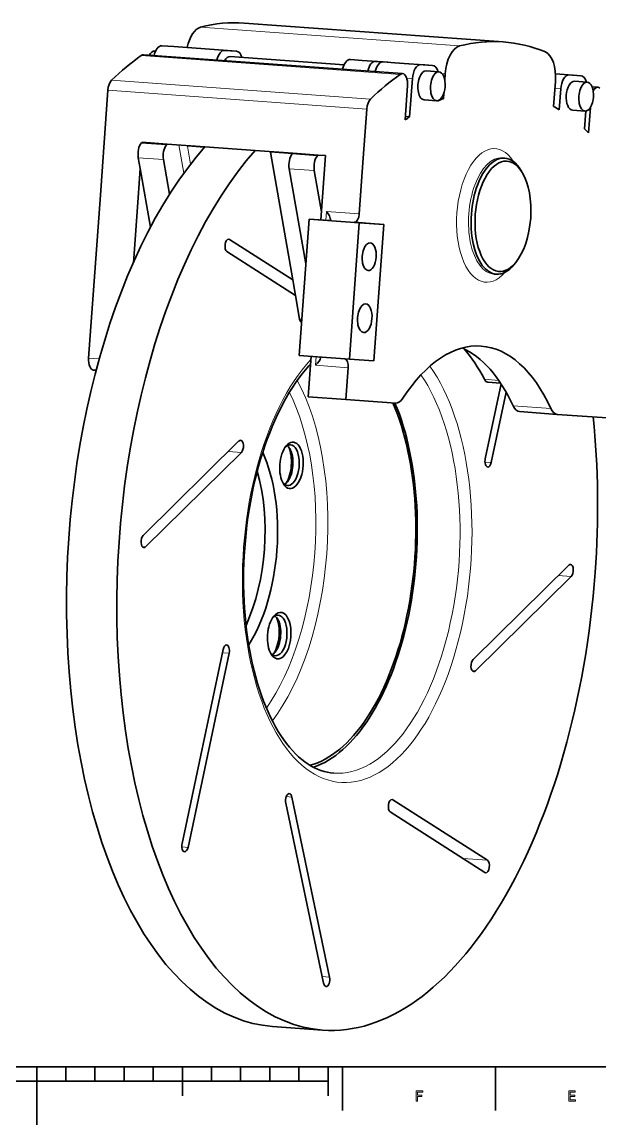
# Model space of a CAD drawing. Extents: x 0 to 841, y 0 to 594.
# Drawn here: x 415.5 to 613.8, y 0 to 378.9 of the extents above; entities that cross this region are included whole.
import ezdxf

# ---------------------------------------------------------------- set-up
doc = ezdxf.new("R2010")
doc.units = 0

msp = doc.modelspace()

# ---------------------------------------------------------------- linework, layer by layer
at = {"color": 7, "lineweight": 13}
for p, q in [((476.72, 377.11), (565.61, 370.64)), ((485, 369.13), (463.42, 370.7)), ((489.09, 368.85), (467.51, 370.42)), ((545.27, 360.89), (456.39, 367.36)), ((446.21, 358.86), (535.09, 352.39)), ((444.93, 355.44), (533.82, 348.98))]:
    msp.add_line(p, q, dxfattribs=at)
at = {"color": 7, "lineweight": 35}
for p, q in [((491.76, 378.5), (580.65, 372.03)), ((546.06, 361.14), (457.17, 367.61)), ((467.52, 370.42), (489.09, 368.85)), ((486.9, 366.99), (526.01, 364.15)), ((444.93, 355.44), (442.34, 319.42)), ((508.37, 290.29), (500.7, 334.16)), ((519.65, 332.99), (518.06, 310.89)), ((459.55, 308.36), (456.01, 328.6)), ((512.87, 295.81), (507.15, 328.48)), ((442.34, 319.42), (438.3, 263.42)), ((455.28, 318.48), (453.68, 296.2)), ((513.97, 311.18), (510.6, 264.34)), ((531.23, 309.92), (527.86, 263.08)), ((539.64, 309.33), (536.26, 262.5)), ((508.37, 290.29), (486.7, 304.2)), ((485.81, 299.99), (509.32, 284.91)), ((579.9, 254.57), (574.46, 228.85)), ((576.51, 227.54), (581.62, 251.72)), ((489.93, 234.95), (457.02, 202.51)), ((457.84, 198.6), (490.75, 231.04)), ((603.16, 192.31), (570.25, 159.87)), ((571.07, 155.96), (603.98, 188.4)), ((484.49, 163.37), (470.39, 96.68)), ((472.44, 95.36), (486.54, 162.05)), ((506, 110.58), (518.97, 48.71)), ((521.05, 50.76), (508.08, 112.63)), ((575.19, 90.91), (542.76, 111.73)), ((541.87, 107.52), (574.3, 86.7)), ((20, 20), (821, 20)), ((420.5, 20), (420.5, 0)), ((320.5, 15), (520.5, 15))]:
    msp.add_line(p, q, dxfattribs=at)
at = {"color": 7, "lineweight": 35, "ltscale": 0.006784}
msp.add_line((461.01, 368.88), (461.29, 368.86), dxfattribs=at)
at = {"color": 7, "lineweight": 35, "ltscale": 0.102519}
for p, q in [((467.51, 370.42), (463.42, 370.7)), ((485, 369.13), (489.09, 368.85)), ((536.78, 365.36), (540.87, 365.08)), ((543.46, 364.89), (539.36, 365.18)), ((607.32, 360.39), (603.23, 360.68))]:
    msp.add_line(p, q, dxfattribs=at)
at = {"color": 7, "lineweight": 13, "ltscale": 0.216313}
msp.add_line((528.15, 365.99), (536.78, 365.36), dxfattribs=at)
at = {"color": 7, "lineweight": 35, "ltscale": 0.102521}
for p, q in [((528.15, 365.99), (532.24, 365.71)), ((556.4, 363.95), (552.31, 364.23))]:
    msp.add_line(p, q, dxfattribs=at)
at = {"color": 7, "lineweight": 13, "ltscale": 0.216311}
for p, q in [((532.24, 365.71), (540.87, 365.08)), ((464, 331.62), (455.37, 332.25)), ((507.15, 328.48), (515.78, 327.86)), ((520.88, 310.69), (529.51, 310.07))]:
    msp.add_line(p, q, dxfattribs=at)
at = {"color": 7, "lineweight": 35, "ltscale": 0.216311}
for p, q in [((532.24, 365.71), (540.87, 365.08)), ((465.29, 336.95), (456.66, 337.57)), ((517.06, 333.18), (508.43, 333.81))]:
    msp.add_line(p, q, dxfattribs=at)
at = {"color": 7, "lineweight": 13, "ltscale": 0.324467}
msp.add_line((539.36, 365.18), (552.31, 364.23), dxfattribs=at)
at = {"color": 7, "lineweight": 13, "ltscale": 0.324468}
for p, q in [((543.46, 364.89), (556.4, 363.95)), ((596.94, 246.1), (583.99, 247.04))]:
    msp.add_line(p, q, dxfattribs=at)
at = {"color": 7, "lineweight": 35, "ltscale": 0.324467}
for p, q in [((543.46, 364.89), (556.4, 363.95)), ((478.23, 336), (465.29, 336.95)), ((508.43, 333.81), (495.49, 334.75)), ((513.68, 250.1), (526.63, 249.16)), ((599.17, 244.09), (586.22, 245.03))]:
    msp.add_line(p, q, dxfattribs=at)
at = {"color": 7, "lineweight": 35, "ltscale": 0.108156}
for p, q in [((554.21, 362.1), (558.53, 361.78)), ((553.49, 352.12), (557.8, 351.81)), ((604.41, 348.57), (608.73, 348.25))]:
    msp.add_line(p, q, dxfattribs=at)
at = {"color": 7, "lineweight": 13, "ltscale": 0.027849}
msp.add_line((559.61, 361.18), (560.72, 361.1), dxfattribs=at)
at = {"color": 7, "lineweight": 35, "ltscale": 0.055222}
msp.add_line((560.56, 358.89), (560.72, 361.1), dxfattribs=at)
at = {"color": 7, "lineweight": 13, "ltscale": 0.219535}
msp.add_line((598.57, 361.03), (607.32, 360.39), dxfattribs=at)
at = {"color": 7, "lineweight": 35, "ltscale": 0.219628}
msp.add_line((598.57, 361.03), (607.33, 360.39), dxfattribs=at)
at = {"color": 7, "lineweight": 13, "ltscale": 0.116975}
msp.add_line((598.57, 361.02), (603.23, 360.68), dxfattribs=at)
at = {"color": 7, "lineweight": 35, "ltscale": 0.295494}
msp.add_line((546.92, 345.22), (547.77, 357.01), dxfattribs=at)
at = {"color": 7, "lineweight": 13, "ltscale": 0.048881}
msp.add_line((547.5, 359.56), (549.45, 359.42), dxfattribs=at)
at = {"color": 7, "lineweight": 35, "ltscale": 0.328054}
msp.add_line((549.45, 359.42), (548.51, 346.33), dxfattribs=at)
at = {"color": 7, "lineweight": 35, "ltscale": 0.214869}
msp.add_line((597.93, 349.88), (598.55, 358.46), dxfattribs=at)
at = {"color": 7, "lineweight": 35, "ltscale": 0.108157}
msp.add_line((605.14, 358.54), (609.45, 358.23), dxfattribs=at)
at = {"color": 7, "lineweight": 35, "ltscale": 0.048786}
msp.add_line((611.13, 356.6), (613.08, 356.46), dxfattribs=at)
at = {"color": 7, "lineweight": 35, "ltscale": 0.020493}
msp.add_line((560.1, 352.52), (559.28, 352.58), dxfattribs=at)
at = {"color": 7, "lineweight": 35, "ltscale": 0.046718}
msp.add_line((560.1, 352.52), (560.24, 354.39), dxfattribs=at)
at = {"color": 7, "lineweight": 13, "ltscale": 0.050135}
msp.add_line((598.37, 356.01), (600.37, 355.87), dxfattribs=at)
at = {"color": 7, "lineweight": 35, "ltscale": 0.178646}
msp.add_line((600.37, 355.87), (599.86, 348.74), dxfattribs=at)
at = {"color": 7, "lineweight": 35, "ltscale": 0.4243}
msp.add_line((532.6, 332.05), (533.82, 348.98), dxfattribs=at)
at = {"color": 7, "lineweight": 35, "ltscale": 0.003861}
msp.add_line((558.03, 351.66), (558.04, 351.81), dxfattribs=at)
at = {"color": 7, "lineweight": 35, "ltscale": 0.217998}
msp.add_line((609.94, 340.82), (610.56, 349.52), dxfattribs=at)
at = {"color": 7, "lineweight": 35, "ltscale": 0.037602}
msp.add_line((547.01, 346.44), (548.51, 346.33), dxfattribs=at)
at = {"color": 7, "lineweight": 35, "ltscale": 0.153266}
msp.add_line((608.52, 342.14), (608.96, 348.26), dxfattribs=at)
at = {"color": 7, "lineweight": 13, "ltscale": 0.216312}
for p, q in [((465.06, 336.68), (456.43, 337.31)), ((508.2, 333.55), (516.83, 332.92))]:
    msp.add_line(p, q, dxfattribs=at)
at = {"color": 7, "lineweight": 13, "ltscale": 0.245414}
msp.add_line((471.03, 326.98), (469.34, 336.65), dxfattribs=at)
at = {"color": 7, "lineweight": 13, "ltscale": 0.157467}
msp.add_line((473.31, 330.03), (472.22, 336.23), dxfattribs=at)
at = {"color": 7, "lineweight": 13, "ltscale": 0.146272}
msp.add_line((478.06, 335.81), (472.22, 336.23), dxfattribs=at)
at = {"color": 7, "lineweight": 35, "ltscale": 0.432623}
for p, q in [((495.49, 334.75), (478.23, 336)), ((510.6, 264.34), (527.86, 263.08))]:
    msp.add_line(p, q, dxfattribs=at)
at = {"color": 7, "lineweight": 13, "ltscale": 0.189534}
msp.add_line((500.7, 334.16), (508.26, 333.61), dxfattribs=at)
at = {"color": 7, "lineweight": 35, "ltscale": 0.092631}
msp.add_line((456.01, 328.6), (455.37, 332.25), dxfattribs=at)
at = {"color": 7, "lineweight": 35, "ltscale": 0.303228}
msp.add_line((466.09, 319.68), (464, 331.62), dxfattribs=at)
at = {"color": 7, "lineweight": 35, "ltscale": 0.064894}
msp.add_line((519.65, 332.99), (517.06, 333.18), dxfattribs=at)
at = {"color": 7, "lineweight": 35, "ltscale": 0.478615}
msp.add_line((532.6, 332.05), (531.22, 312.95), dxfattribs=at)
at = {"color": 7, "lineweight": 35, "ltscale": 0.021631}
for p, q in [((580.27, 332.2), (581.13, 332.14)), ((577.36, 292.31), (578.23, 292.25))]:
    msp.add_line(p, q, dxfattribs=at)
at = {"color": 7, "lineweight": 35, "ltscale": 0.253752}
msp.add_line((456.01, 328.6), (455.28, 318.48), dxfattribs=at)
at = {"color": 7, "lineweight": 35, "ltscale": 0.360067}
msp.add_line((518.26, 313.67), (515.78, 327.86), dxfattribs=at)
at = {"color": 7, "lineweight": 35, "ltscale": 0.024932}
for p, q in [((587.17, 327.17), (586.65, 328.03)), ((584.92, 296.29), (584.29, 295.51))]:
    msp.add_line(p, q, dxfattribs=at)
at = {"color": 7, "lineweight": 35, "ltscale": 0.432624}
msp.add_line((513.97, 311.18), (531.23, 309.92), dxfattribs=at)
at = {"color": 7, "lineweight": 35, "ltscale": 0.172992}
msp.add_line((520.88, 310.69), (513.97, 311.18), dxfattribs=at)
at = {"color": 7, "lineweight": 13, "ltscale": 0.07519}
msp.add_line((520, 313.77), (519.79, 310.77), dxfattribs=at)
at = {"color": 7, "lineweight": 13, "ltscale": 0.281205}
msp.add_line((520, 313.77), (531.22, 312.95), dxfattribs=at)
at = {"color": 7, "lineweight": 35, "ltscale": 0.075202}
msp.add_line((532.51, 309.86), (529.51, 310.07), dxfattribs=at)
at = {"color": 7, "lineweight": 35, "ltscale": 0.210593}
msp.add_line((539.64, 309.33), (531.23, 309.92), dxfattribs=at)
at = {"color": 7, "lineweight": 35, "ltscale": 0.151418}
msp.add_line((533.59, 309.77), (539.64, 309.33), dxfattribs=at)
at = {"color": 7, "lineweight": 13, "ltscale": 0.014562}
for p, q in [((486.12, 304.25), (486.7, 304.2)), ((542.18, 111.77), (542.76, 111.73))]:
    msp.add_line(p, q, dxfattribs=at)
at = {"color": 7, "lineweight": 35, "ltscale": 0.136701}
msp.add_line((509.32, 284.91), (508.37, 290.29), dxfattribs=at)
at = {"color": 7, "lineweight": 35, "ltscale": 0.205266}
msp.add_line((510.73, 276.82), (509.32, 284.91), dxfattribs=at)
at = {"color": 7, "lineweight": 13, "ltscale": 0.019132}
msp.add_line((511.5, 276.77), (510.73, 276.82), dxfattribs=at)
at = {"color": 7, "lineweight": 13, "ltscale": 0.091383}
msp.add_line((441.95, 263.15), (438.3, 263.42), dxfattribs=at)
at = {"color": 7, "lineweight": 35, "ltscale": 0.349516}
msp.add_line((514.69, 264.04), (513.68, 250.1), dxfattribs=at)
at = {"color": 7, "lineweight": 13, "ltscale": 0.074383}
msp.add_line((516.41, 263.92), (516.2, 260.95), dxfattribs=at)
at = {"color": 7, "lineweight": 35, "ltscale": 0.210594}
msp.add_line((527.86, 263.08), (536.26, 262.5), dxfattribs=at)
at = {"color": 7, "lineweight": 35, "ltscale": 0.021812}
msp.add_line((440.88, 259.23), (440.01, 259.29), dxfattribs=at)
at = {"color": 7, "lineweight": 13, "ltscale": 0.281204}
msp.add_line((516.2, 260.95), (527.42, 260.13), dxfattribs=at)
at = {"color": 7, "lineweight": 35, "ltscale": 0.275133}
msp.add_line((527.42, 260.13), (526.63, 249.16), dxfattribs=at)
at = {"color": 7, "lineweight": 13, "ltscale": 0.123634}
msp.add_line((574.16, 256.14), (579.09, 255.78), dxfattribs=at)
at = {"color": 7, "lineweight": 35, "ltscale": 0.109664}
msp.add_line((575.36, 255.14), (579.73, 254.82), dxfattribs=at)
at = {"color": 7, "lineweight": 35, "ltscale": 0.428143}
for p, q in [((526.63, 249.16), (543.71, 247.96)), ((616.26, 242.9), (599.17, 244.09))]:
    msp.add_line(p, q, dxfattribs=at)
at = {"color": 7, "lineweight": 13, "ltscale": 0.111599}
for p, q in [((486.3, 231.37), (490.75, 231.04)), ((599.52, 188.72), (603.98, 188.4))]:
    msp.add_line(p, q, dxfattribs=at)
at = {"color": 7, "lineweight": 13, "ltscale": 0.053441}
for p, q in [((574.37, 227.69), (576.51, 227.54)), ((470.31, 95.52), (472.44, 95.36))]:
    msp.add_line(p, q, dxfattribs=at)
at = {"color": 7, "lineweight": 13, "ltscale": 0.027491}
for p, q in [((456.74, 198.68), (457.84, 198.6)), ((569.97, 156.04), (571.07, 155.96))]:
    msp.add_line(p, q, dxfattribs=at)
at = {"color": 7, "lineweight": 13, "ltscale": 0.057408}
msp.add_line((484.25, 162.22), (486.54, 162.05), dxfattribs=at)
at = {"color": 7, "lineweight": 13, "ltscale": 0.048085}
msp.add_line((506.16, 112.77), (508.08, 112.63), dxfattribs=at)
at = {"color": 7, "lineweight": 13, "ltscale": 0.210681}
msp.add_line((566.79, 91.53), (575.19, 90.91), dxfattribs=at)
at = {"color": 7, "lineweight": 13, "ltscale": 0.063803}
msp.add_line((518.5, 50.94), (521.05, 50.76), dxfattribs=at)
at = {"color": 7, "lineweight": 35, "ltscale": 0.432622}
msp.add_line((501.39, 33.84), (518.65, 32.58), dxfattribs=at)
at = {"color": 7, "lineweight": 35, "ltscale": 0.125}
for p, q in [((430.5, 20), (430.5, 15)), ((440.5, 20), (440.5, 15)), ((450.5, 20), (450.5, 15)), ((460.5, 20), (460.5, 15)), ((480.5, 20), (480.5, 15)), ((490.5, 20), (490.5, 15)), ((500.5, 20), (500.5, 15)), ((510.5, 20), (510.5, 15))]:
    msp.add_line(p, q, dxfattribs=at)
at = {"color": 7, "lineweight": 35, "ltscale": 0.25}
for p, q in [((470.5, 20), (470.5, 10)), ((520.5, 20), (520.5, 10))]:
    msp.add_line(p, q, dxfattribs=at)
at = {"color": 7, "lineweight": 35, "ltscale": 0.375}
for p, q in [((525.5, 20), (525.5, 5)), ((578, 20), (578, 5))]:
    msp.add_line(p, q, dxfattribs=at)
at = {"color": 7, "lineweight": 35}
for points in [[(521.31, 311.07), (521.3, 311.24), (521.27, 311.43), (521.15, 311.84), (520.95, 312.27), (520.75, 312.64), (520.52, 313.02), (520, 313.77)], [(491.89, 198.15), (492.11, 200.79), (492.36, 203.42), (492.67, 206.04), (493.02, 208.65), (493.41, 211.25), (493.85, 213.82), (494.33, 216.37), (494.85, 218.9), (495.42, 221.39), (496.02, 223.86), (496.67, 226.28), (497.35, 228.67), (498.08, 231.02), (498.84, 233.33), (499.64, 235.58), (500.47, 237.79), (501.34, 239.94), (502.24, 242.04), (503.18, 244.08), (504.14, 246.05), (505.13, 247.97), (506.15, 249.82), (507.2, 251.6), (508.26, 253.3), (509.36, 254.94), (510.47, 256.5), (511.6, 257.98), (512.75, 259.39), (513.91, 260.72), (514.49, 261.35)], [(491.89, 198.15), (491.73, 195.54), (491.61, 192.94), (491.53, 190.33), (491.5, 187.74), (491.52, 185.15), (491.57, 182.58), (491.68, 180.02), (491.83, 177.48), (492.02, 174.96), (492.26, 172.47), (492.54, 170), (492.87, 167.57), (493.24, 165.17), (493.65, 162.81), (494.1, 160.49), (494.59, 158.21), (495.13, 155.98), (495.7, 153.8), (496.32, 151.67), (496.97, 149.59), (497.65, 147.57), (498.38, 145.61), (499.14, 143.71), (499.93, 141.87), (500.75, 140.1), (501.61, 138.4), (502.49, 136.77), (503.4, 135.21), (504.34, 133.73), (505.3, 132.32), (506.28, 131), (507.29, 129.75), (508.31, 128.58), (509.35, 127.49), (510.4, 126.49), (511.47, 125.57), (512.55, 124.73), (513.64, 123.97), (514.73, 123.3), (515.83, 122.71), (516.93, 122.2), (518.04, 121.77), (519.15, 121.42), (520.27, 121.15), (521.37, 120.96), (522.47, 120.84)]]:
    msp.add_lwpolyline(points, dxfattribs=at)
at = {"color": 7, "lineweight": 13}
for points in [[(550.72, 8.17), (551.19, 8.17), (551.19, 9.78), (552.66, 9.78), (552.66, 10.19), (551.19, 10.19), (551.19, 11.24), (553, 11.24), (553, 11.67), (550.72, 11.67)], [(603.19, 8.17), (605.41, 8.17), (605.41, 8.59), (603.65, 8.59), (603.65, 9.78), (605.22, 9.78), (605.22, 10.19), (603.65, 10.19), (603.65, 11.24), (605.37, 11.24), (605.37, 11.67), (603.19, 11.67)]]:
    msp.add_lwpolyline(points, close=True, dxfattribs=at)
at = {"color": 7, "lineweight": 35}
for centre, major_axis, ratio, start_param, end_param in [((478.72, 199.22), (13.04, 179.28), 0.501348, 6.283185, 6.449289), ((476.83, 367.21), (0.73, 9.97), 0.501348, 0.166103, 1.316329), ((567.61, 192.75), (-13.04, -179.28), 0.501348, 3.141592, 3.307696), ((567.61, 192.75), (-13.04, -179.28), 0.501348, 2.978429, 3.141592), ((456.88, 363.62), (0.29, 3.99), 0.501348, 6.283185, 6.675774), ((460.65, 363.89), (-0.36, -4.99), 0.501348, 3.141583, 3.94971), ((463.06, 365.71), (0.36, 4.99), 0.501348, 0.00147, 1.274413), ((484.64, 364.14), (-0.36, -4.99), 0.501348, 3.143062, 4.416005), ((488.73, 363.86), (-0.36, -4.99), 0.501348, 2.212796, 3.143062), ((565.72, 360.75), (-0.73, -9.97), 0.501348, 3.307696, 4.713859), ((593.55, 358.8), (-0.73, -9.97), 0.501348, 1.572266, 2.978429), ((478.72, 199.22), (13.04, 179.28), 0.501348, 0.392589, 0.510231), ((486.54, 362.01), (-0.36, -4.99), 0.501348, 3.141583, 3.94971), ((527.79, 361.01), (-0.36, -4.99), 0.501348, 3.143062, 4.416005), ((536.42, 360.38), (-0.36, -4.99), 0.501348, 3.143062, 4.416005), ((539.01, 360.19), (-0.36, -4.99), 0.501348, 3.143062, 4.416005), ((540.51, 360.09), (-0.36, -4.99), 0.501348, 3.087861, 3.143062), ((551.95, 359.25), (-0.36, -4.99), 0.501348, 3.143062, 4.713859), ((556.04, 358.96), (-0.36, -4.99), 0.501348, 2.212796, 3.143062), ((567.61, 192.75), (-13.04, -179.28), 0.501348, 3.534181, 3.651824), ((545.77, 357.15), (-0.29, -3.99), 0.501348, 3.141592, 3.534181), ((545.77, 357.15), (-0.29, -3.99), 0.501348, 1.572266, 3.141592), ((553.85, 357.11), (-0.36, -4.99), 0.501348, 3.141583, 6.283176), ((558.17, 356.8), (-0.36, -4.99), 0.501348, 3.141583, 6.283176), ((558.17, 356.8), (-0.36, -4.99), 0.501348, 1.572266, 3.141583), ((602.87, 355.69), (-0.36, -4.99), 0.501348, 3.143062, 4.713859), ((606.96, 355.41), (-0.36, -4.99), 0.501348, 2.212796, 3.143062), ((446.93, 355.3), (0.29, 3.99), 0.501348, 0.510231, 1.572266), ((558.17, 356.8), (-0.36, -4.99), 0.501348, 6.283176, 7.855451), ((604.78, 353.56), (-0.36, -4.99), 0.501348, 3.141583, 4.713859), ((609.09, 353.24), (-0.36, -4.99), 0.501348, 3.141583, 6.283176), ((609.09, 353.24), (-0.36, -4.99), 0.501348, 1.572266, 3.141583), ((612.79, 352.47), (-0.29, -3.99), 0.501348, 3.141487, 3.976397), ((612.79, 352.47), (-0.29, -3.99), 0.501348, 2.751943, 3.141487), ((535.82, 348.84), (-0.29, -3.99), 0.501348, 3.651824, 4.713859), ((567.61, 192.75), (-11.85, -162.87), 0.501348, 3.376786, 3.402044), ((604.78, 353.56), (-0.36, -4.99), 0.501348, 4.713859, 6.283176), ((609.09, 353.24), (-0.36, -4.99), 0.501348, 6.283176, 7.855451), ((567.61, 192.75), (-11.85, -162.87), 0.501348, 2.884081, 2.909339), ((567.61, 192.75), (-11.85, -162.87), 0.501348, 3.519298, 3.53913), ((567.61, 192.75), (-11.85, -162.87), 0.501348, 2.746995, 2.766827), ((457.29, 333.91), (-0.29, -3.99), 0.501348, 3.726975, 5.176412), ((491.67, 198.28), (-11.85, -162.87), 0.501348, 3.723904, 3.726975), ((513.24, 196.71), (-11.85, -162.87), 0.501348, 3.723904, 6.283185), ((530.5, 195.45), (-11.85, -162.87), 0.501348, 3.723904, 6.283185), ((465.92, 333.28), (-0.29, -3.99), 0.501348, 3.726975, 5.176412), ((500.3, 197.65), (-11.85, -162.87), 0.501348, 3.723904, 3.726975), ((501.66, 334.99), (-0.15, -1.99), 0.501348, 5.063082, 5.176412), ((509.07, 330.14), (-0.29, -3.99), 0.501348, 3.726975, 5.176412), ((543.44, 194.51), (-11.85, -162.87), 0.501348, 3.723904, 3.726975), ((517.7, 329.51), (-0.29, -3.99), 0.501348, 3.726975, 5.176412), ((552.07, 193.88), (-11.85, -162.87), 0.501348, 3.723904, 3.726975), ((579.68, 312.19), (-1.45, -19.95), 0.501348, 3.141583, 6.283176), ((580.54, 312.13), (-1.38, -18.95), 0.501348, 2.523544, 6.90123), ((579.68, 312.19), (-1.45, -19.95), 0.501348, 2.523544, 3.141583), ((580.54, 312.13), (-1.38, -18.95), 0.501348, 1.572266, 2.523544), ((518.51, 313.87), (2.68, -3.1), 0.269521, 6.0212, 6.546653), ((529.72, 313.06), (-0.22, -2.99), 0.501348, 0.00147, 1.572266), ((580.54, 312.13), (-1.38, -18.95), 0.501348, 0.618045, 1.572266), ((535.1, 309.67), (2.99, -0.22), 0.001272, 3.141496, 4.187233), ((535.1, 309.67), (2.99, -0.22), 0.001272, 2.616436, 3.141496), ((486.25, 302.1), (-0.16, -2.2), 0.501348, 3.141677, 6.017151), ((486.25, 302.1), (-0.16, -2.2), 0.501348, 2.875558, 3.141677), ((534.62, 298.26), (-0.35, -4.77), 0.501348, 3.141583, 6.283176), ((534.62, 298.26), (-0.35, -4.77), 0.501348, 1.572266, 3.141583), ((534.62, 298.26), (-0.35, -4.77), 0.501348, 6.283176, 7.855451), ((579.68, 312.19), (-1.45, -19.95), 0.501348, 6.283176, 6.90123), ((533.1, 277.15), (-0.36, -4.94), 0.501348, 3.141583, 6.283176), ((533.1, 277.15), (-0.36, -4.94), 0.501348, 1.572266, 3.141583), ((511.69, 277.65), (-0.15, -1.99), 0.501348, 5.176412, 6.15262), ((533.1, 277.15), (-0.36, -4.94), 0.501348, 6.283176, 7.855451), ((567.61, 192.75), (-5.44, -74.8), 0.501348, 3.141591, 3.885646), ((554.66, 193.7), (-5.44, -74.8), 0.501348, 2.400478, 2.96814), ((543.44, 194.51), (-5.97, -82.12), 0.501348, 2.455231, 2.676423), ((567.61, 192.75), (-5.44, -74.8), 0.501348, 2.400478, 3.141591), ((440.3, 263.28), (0.29, 3.99), 0.501348, 1.572266, 3.143062), ((514.7, 261.05), (3.1, 2.68), 0.268194, 4.975644, 6.021319), ((514.69, 261.05), (3.11, 2.69), 0.26781, 6.021723, 6.428361), ((525.92, 260.24), (-0.22, -2.99), 0.501348, 1.572266, 3.025223), ((575.65, 259.13), (-0.29, -3.99), 0.501348, 5.596823, 6.283276), ((513.24, 196.71), (5.37, 73.8), 0.501348, 3.314541, 5.517107), ((513.24, 196.71), (5.44, 74.8), 0.501348, 3.344562, 5.503386), ((544.21, 254.95), (-0.51, -6.98), 0.501348, 0.00147, 0.744054), ((586.73, 252.02), (-0.51, -6.98), 0.501348, 5.542071, 6.283177), ((599.68, 251.07), (-0.51, -6.98), 0.501348, 5.542071, 6.283177), ((599.68, 251.07), (-0.51, -6.98), 0.501348, 6.283177, 6.284655), ((530.5, 195.45), (-11.85, -162.87), 0.501348, 1.572266, 1.904766), ((490.34, 232.99), (-0.16, -2.2), 0.501348, 3.141677, 3.660956), ((490.34, 232.99), (-0.16, -2.2), 0.501348, 0.519364, 3.141677), ((507.95, 226.57), (0.58, 7.98), 0.501348, 3.666661, 6.901318), ((507.95, 226.57), (0.58, 7.98), 0.501348, 0.618133, 2.523475), ((507.09, 226.63), (0.51, 6.98), 0.501348, 0.000097, 0.520342), ((503.64, 226.88), (0.62, 8.48), 0.501348, 3.890142, 5.534632), ((504.93, 226.79), (0.51, 6.98), 0.501348, 5.665067, 5.969899), ((504.93, 226.79), (0.51, 6.98), 0.501348, 3.759726, 5.665067), ((507.09, 226.63), (0.51, 6.98), 0.501348, 3.666661, 6.283282), ((480.45, 199.09), (-3.27, -44.88), 0.501348, 1.572266, 2.398168), ((575.48, 228.2), (-0.16, -2.2), 0.501348, 4.446354, 6.283269), ((575.48, 228.2), (-0.16, -2.2), 0.501348, 0.000084, 1.304762), ((476.13, 199.41), (3.27, 44.88), 0.501348, 4.0803, 5.344478), ((507.09, 226.63), (0.51, 6.98), 0.501348, 2.620838, 3.141689), ((507.95, 226.57), (0.58, 7.98), 0.501348, 2.523475, 3.666661), ((504.93, 226.79), (0.51, 6.98), 0.501348, 3.454876, 3.759726), ((507.09, 226.63), (0.51, 6.98), 0.501348, 3.141689, 3.666661), ((457.43, 200.55), (-0.16, -2.2), 0.501348, 3.660956, 6.283269), ((457.43, 200.55), (-0.16, -2.2), 0.501348, 0.000084, 0.519364), ((480.45, 199.09), (-3.27, -44.88), 0.501348, 0.743425, 1.572266), ((530.5, 195.45), (-11.85, -162.87), 0.501348, 6.283185, 7.855451), ((603.57, 190.35), (-0.16, -2.2), 0.501348, 3.141677, 3.660956), ((603.57, 190.35), (-0.16, -2.2), 0.501348, 0.519364, 3.141677), ((503.74, 168.08), (0.58, 7.98), 0.501348, 0.618123, 2.523457), ((503.74, 168.08), (0.58, 7.98), 0.501348, 2.523457, 6.901308), ((502.88, 168.14), (0.51, 6.98), 0.501348, 6.283095, 6.803941), ((499.43, 168.39), (0.62, 8.48), 0.501348, 3.890146, 5.534636), ((500.72, 168.3), (0.51, 6.98), 0.501348, 5.761056, 5.969901), ((502.88, 168.14), (0.51, 6.98), 0.501348, 5.761056, 6.283095), ((500.72, 168.3), (0.51, 6.98), 0.501348, 3.759716, 5.66505), ((502.88, 168.14), (0.51, 6.98), 0.501348, 3.141502, 5.761056), ((500.72, 168.3), (0.51, 6.98), 0.501348, 5.66505, 5.761056), ((485.52, 162.71), (-0.16, -2.2), 0.501348, 3.141677, 4.446354), ((485.52, 162.71), (-0.16, -2.2), 0.501348, 1.304762, 3.141677), ((502.88, 168.14), (0.51, 6.98), 0.501348, 2.619464, 3.141502), ((500.72, 168.3), (0.51, 6.98), 0.501348, 3.454879, 3.759716), ((570.66, 157.91), (-0.16, -2.2), 0.501348, 3.660956, 6.283269), ((570.66, 157.91), (-0.16, -2.2), 0.501348, 0.000084, 0.519364), ((507.04, 111.61), (-0.16, -2.2), 0.501348, 3.141677, 5.231752), ((507.04, 111.61), (-0.16, -2.2), 0.501348, 2.09016, 3.141677), ((542.31, 109.62), (-0.16, -2.2), 0.501348, 3.141677, 6.017151), ((542.31, 109.62), (-0.16, -2.2), 0.501348, 2.875558, 3.141677), ((471.41, 96.02), (-0.16, -2.2), 0.501348, 4.446354, 6.283269), ((471.41, 96.02), (-0.16, -2.2), 0.501348, 0.000084, 1.304762), ((574.75, 88.81), (-0.16, -2.2), 0.501348, 0.000084, 2.875558), ((574.75, 88.81), (-0.16, -2.2), 0.501348, 6.017151, 6.283269), ((520.01, 49.74), (-0.16, -2.2), 0.501348, 0.000084, 2.09016), ((520.01, 49.74), (-0.16, -2.2), 0.501348, 5.231752, 6.283269)]:
    msp.add_ellipse(centre, major_axis=major_axis, ratio=ratio, start_param=start_param, end_param=end_param, dxfattribs=at)
at = {"color": 7, "lineweight": 13}
for centre, major_axis, ratio, start_param, end_param in [((576.23, 312.44), (-1.67, -22.94), 0.501348, 2.551665, 6.873113), ((470.6, 338.96), (2.15, -2.59), 0.404985, 5.508659, 5.911169), ((473.18, 337.06), (-0.15, -1.99), 0.501348, 5.063082, 5.176412), ((578.81, 312.26), (-1.45, -19.95), 0.501348, 3.141583, 6.283176), ((530.5, 195.45), (-5.66, -77.79), 0.501348, 3.700813, 8.88335), ((527.91, 195.64), (-5.44, -74.8), 0.501348, 6.283183, 8.867053), ((483.04, 198.91), (5.37, 73.8), 0.501348, 3.798659, 5.626118), ((480.45, 199.09), (5.15, 70.81), 0.501348, 3.840357, 5.584421)]:
    msp.add_ellipse(centre, major_axis=major_axis, ratio=ratio, start_param=start_param, end_param=end_param, dxfattribs=at)

doc.saveas('drawing.dxf')
